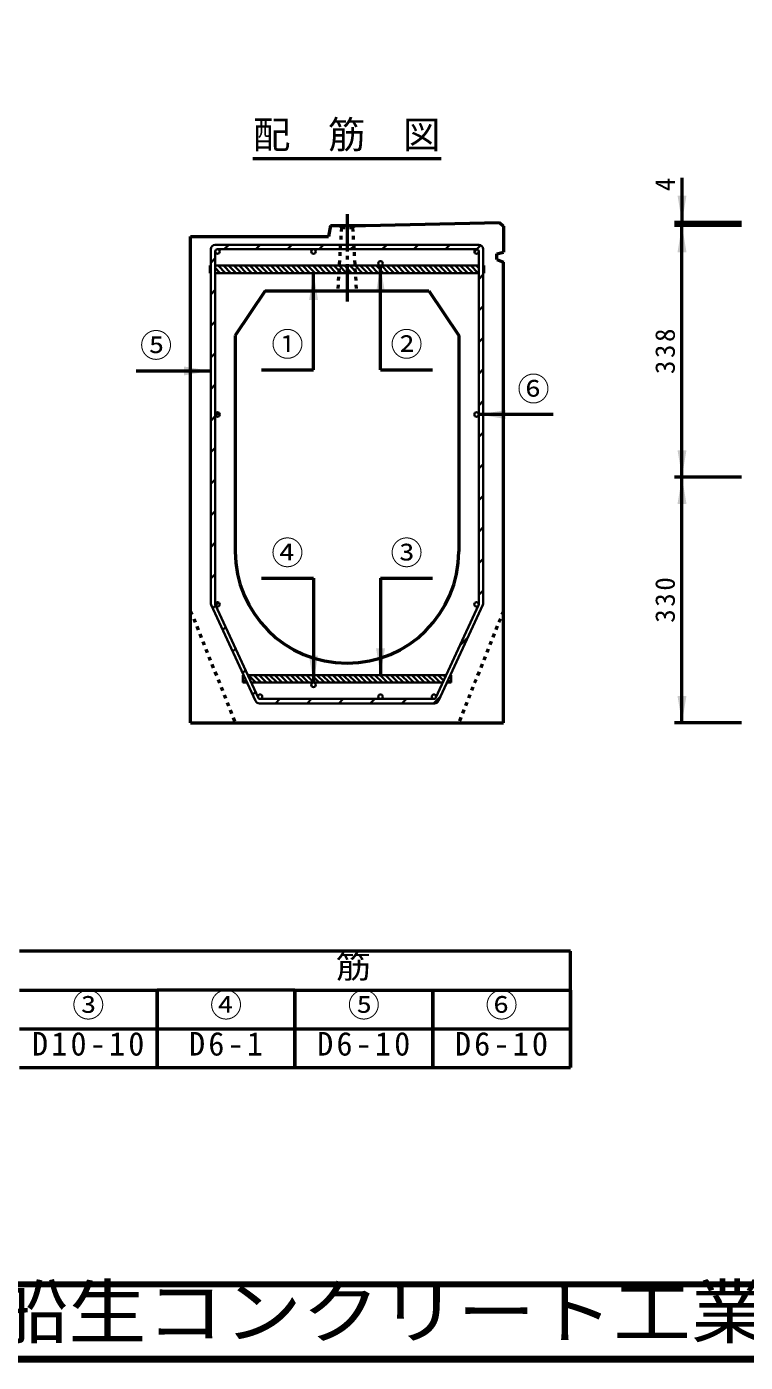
# Model space of a CAD drawing. Units: millimetres, scale not verified. Extents: x 100 to 4105, y 100 to 2870.
# Drawn here: x 945 to 1910, y 100 to 1894 of the extents above; entities that cross this region are included whole.
import ezdxf
from ezdxf.enums import TextEntityAlignment as Align

# ---------------------------------------------------------------- set-up
doc = ezdxf.new("R2010")
doc.units = ezdxf.units.MM
doc.header["$LTSCALE"] = 5
doc.linetypes.add('USER1', pattern=[2.2, 1, -1.2])
doc.linetypes.add('USER2', pattern=[13.4, 10, -1.2, 1, -1.2])
doc.layers.add('V-nasSTD', color=7, linetype='Continuous', lineweight=35)
doc.styles.add('ＭＳ ゴシック', font='')
doc.styles.get('ＭＳ ゴシック').set_extended_font_data('MS Gothic')

msp = doc.modelspace()

# ---------------------------------------------------------------- hatches: boundary and pattern name
at = {"layer": 'V-nasSTD'}
for points in [[(1818.761, 1666.892), (1824.761, 1630.892), (1830.761, 1666.892)], [(1830.761, 1590.892), (1824.761, 1626.892), (1818.761, 1590.892)], [(1335.972, 1526.892), (1329.972, 1562.892), (1323.972, 1526.892)], [(1425.907, 1536.892), (1419.907, 1572.892), (1413.907, 1536.892)], [(1155.907, 1425.435), (1191.907, 1431.435), (1155.907, 1437.435)], [(1587.907, 1366.892), (1551.907, 1372.892), (1587.907, 1378.892)], [(1818.761, 1324.892), (1824.761, 1288.892), (1830.761, 1324.892)], [(1830.761, 1252.892), (1824.761, 1288.892), (1818.761, 1252.892)], [(1413.907, 1058.892), (1419.907, 1022.892), (1425.907, 1058.892)], [(1323.907, 1048.892), (1329.907, 1012.892), (1335.907, 1048.892)], [(1818.761, 994.892), (1824.761, 958.892), (1830.761, 994.892)]]:
    msp.add_hatch(color=256, dxfattribs=at).paths.add_polyline_path(points)

# ---------------------------------------------------------------- linework, layer by layer
at = {"layer": 'V-nasSTD', "lineweight": 50}
for p, q in [((1248.503, 1716.892), (1501.31, 1716.892)), ((1824.761, 1690.892), (1824.761, 1630.892)), ((1352.907, 1626.892), (1349.907, 1611.892)), ((1352.907, 1626.892), (1399.907, 1626.892)), ((1399.907, 1626.892), (1579.907, 1630.892)), ((1579.907, 1630.892), (1584.907, 1625.892)), ((1584.907, 1625.892), (1584.907, 1590.907)), ((1904.761, 1630.892), (1814.761, 1630.892)), ((1904.761, 1626.892), (1814.761, 1626.892)), ((1824.761, 1626.892), (1824.761, 1630.892)), ((1824.761, 1288.892), (1824.761, 1626.892)), ((1164.907, 958.892), (1164.907, 1611.892)), ((1164.907, 1611.892), (1349.907, 1611.892)), ((1575.907, 1588.892), (1584.907, 1590.907)), ((1575.907, 1580.892), (1575.907, 1588.892)), ((1575.907, 1580.892), (1584.907, 1577.534)), ((1329.972, 1432.892), (1329.972, 1562.892)), ((1419.907, 1432.892), (1419.907, 1572.892)), ((1584.907, 958.892), (1584.907, 1577.534)), ((1264.907, 1538.892), (1224.907, 1478.892)), ((1264.907, 1538.892), (1484.907, 1538.892)), ((1484.907, 1538.892), (1524.907, 1478.892)), ((1224.907, 1478.892), (1224.907, 1188.892)), ((1524.907, 1478.892), (1524.907, 1188.892)), ((1091.907, 1431.435), (1191.907, 1431.435)), ((1259.972, 1432.892), (1329.972, 1432.892)), ((1419.907, 1432.892), (1489.907, 1432.892)), ((1651.907, 1372.892), (1551.907, 1372.892)), ((1904.761, 1288.892), (1814.761, 1288.892)), ((1824.761, 958.892), (1824.761, 1288.892)), ((1259.907, 1152.892), (1329.907, 1152.892)), ((1329.907, 1152.892), (1329.907, 1012.892)), ((1419.907, 1152.892), (1419.907, 1022.892)), ((1419.907, 1152.892), (1489.907, 1152.892)), ((1164.907, 958.892), (1584.907, 958.892)), ((1904.761, 958.892), (1814.761, 958.892)), ((1120, 652), (935, 652)), ((1305, 652), (1120, 652)), ((1490, 652), (1305, 652)), ((1675, 652), (1490, 652)), ((1675, 600), (1675, 652)), ((935, 600), (1120, 600)), ((1120, 548), (1120, 600)), ((1120, 600), (1120, 548)), ((1305, 600), (1120, 600)), ((1305, 548), (1305, 600)), ((1305, 600), (1490, 600)), ((1305, 548), (1305, 600)), ((1305, 600), (1305, 548)), ((1490, 548), (1490, 600)), ((1490, 548), (1490, 600)), ((1490, 600), (1675, 600)), ((1490, 548), (1490, 600)), ((1490, 600), (1490, 548)), ((1675, 548), (1675, 600)), ((1675, 548), (1675, 600)), ((1675, 600), (1675, 548)), ((935, 548), (1120, 548)), ((1120, 496), (1120, 548)), ((1120, 548), (1120, 496)), ((1120, 548), (1305, 548)), ((1305, 496), (1305, 548)), ((1305, 548), (1490, 548)), ((1305, 496), (1305, 548)), ((1305, 548), (1305, 496)), ((1490, 496), (1490, 548)), ((1490, 496), (1490, 548)), ((1490, 548), (1675, 548)), ((1490, 496), (1490, 548)), ((1490, 548), (1490, 496)), ((1675, 496), (1675, 548)), ((1675, 496), (1675, 548)), ((1675, 548), (1675, 496)), ((935, 496), (1120, 496)), ((1120, 496), (1305, 496)), ((1305, 496), (1490, 496)), ((1490, 496), (1675, 496))]:
    msp.add_line(p, q, dxfattribs=at)
at = {"layer": 'V-nasSTD', "linetype": 'USER2', "lineweight": 50}
msp.add_line((1374.907, 1641.892), (1374.907, 1523.892), dxfattribs=at)
at = {"layer": 'V-nasSTD', "linetype": 'USER1', "lineweight": 50}
for p, q in [((1367.407, 1623.892), (1362.407, 1538.892)), ((1367.407, 1623.892), (1364.407, 1626.892)), ((1367.407, 1623.892), (1382.407, 1623.892)), ((1382.407, 1623.892), (1385.407, 1626.892)), ((1382.407, 1623.892), (1387.407, 1538.892)), ((1164.907, 1108.892), (1224.907, 958.892)), ((1584.907, 1108.892), (1524.907, 958.892))]:
    msp.add_line(p, q, dxfattribs=at)
at = {"layer": 'V-nasSTD'}
for p, q in [((1551.907, 1600.892), (1197.907, 1600.892)), ((1216.078, 1600.892), (1210.078, 1594.892)), ((1216.078, 1600.892), (1210.078, 1594.892)), ((1216.078, 1600.892), (1210.078, 1594.892)), ((1258.504, 1600.892), (1252.504, 1594.892)), ((1258.504, 1600.892), (1252.504, 1594.892)), ((1258.504, 1600.892), (1252.504, 1594.892)), ((1300.93, 1600.892), (1294.93, 1594.892)), ((1300.93, 1600.892), (1294.93, 1594.892)), ((1300.93, 1600.892), (1294.93, 1594.892)), ((1343.357, 1600.892), (1337.357, 1594.892)), ((1343.357, 1600.892), (1337.357, 1594.892)), ((1343.357, 1600.892), (1337.357, 1594.892)), ((1383.872, 1598.981), (1379.783, 1594.892)), ((1385.783, 1600.892), (1383.872, 1598.981)), ((1422.21, 1594.892), (1428.21, 1600.892)), ((1470.636, 1600.892), (1464.636, 1594.892)), ((1470.636, 1600.892), (1464.636, 1594.892)), ((1470.636, 1600.892), (1464.636, 1594.892)), ((1513.062, 1600.892), (1507.062, 1594.892)), ((1513.062, 1600.892), (1507.062, 1594.892)), ((1513.062, 1600.892), (1507.062, 1594.892)), ((1554.764, 1600.168), (1549.441, 1594.844)), ((1554.764, 1600.168), (1549.441, 1594.844)), ((1554.764, 1600.168), (1549.441, 1594.844)), ((1191.907, 1594.892), (1191.907, 1119.744)), ((1197.907, 1582.721), (1191.907, 1576.721)), ((1197.907, 1582.721), (1191.907, 1576.721)), ((1197.907, 1582.721), (1191.907, 1576.721)), ((1197.907, 1591.892), (1197.907, 1118.016)), ((1548.907, 1594.892), (1200.907, 1594.892)), ((1549.441, 1594.844), (1545.954, 1591.358)), ((1551.907, 1118.016), (1551.907, 1591.892)), ((1557.907, 1119.744), (1557.907, 1594.892)), ((1190.907, 1572.892), (1191.907, 1572.892)), ((1190.907, 1572.892), (1190.907, 1562.892)), ((1190.907, 1569.649), (1191.907, 1568.649)), ((1191.907, 1562.892), (1190.907, 1562.892)), ((1551.907, 1572.892), (1197.907, 1572.892)), ((1197.907, 1569.72), (1204.734, 1562.892)), ((1551.907, 1562.892), (1197.907, 1562.892)), ((1201.805, 1572.892), (1211.805, 1562.892)), ((1208.876, 1572.892), (1218.876, 1562.892)), ((1215.948, 1572.892), (1225.948, 1562.892)), ((1223.019, 1572.892), (1233.019, 1562.892)), ((1230.09, 1572.892), (1240.09, 1562.892)), ((1237.161, 1572.892), (1247.161, 1562.892)), ((1244.232, 1572.892), (1254.232, 1562.892)), ((1251.303, 1572.892), (1261.303, 1562.892)), ((1258.374, 1572.892), (1268.374, 1562.892)), ((1265.445, 1572.892), (1275.445, 1562.892)), ((1272.516, 1572.892), (1282.516, 1562.892)), ((1279.587, 1572.892), (1289.587, 1562.892)), ((1286.658, 1572.892), (1296.658, 1562.892)), ((1293.729, 1572.892), (1303.729, 1562.892)), ((1300.8, 1572.892), (1310.8, 1562.892)), ((1307.871, 1572.892), (1317.871, 1562.892)), ((1314.942, 1572.892), (1324.942, 1562.892)), ((1322.014, 1572.892), (1332.014, 1562.892)), ((1329.085, 1572.892), (1339.085, 1562.892)), ((1336.156, 1572.892), (1346.156, 1562.892)), ((1343.227, 1572.892), (1353.227, 1562.892)), ((1350.298, 1572.892), (1360.298, 1562.892)), ((1357.369, 1572.892), (1367.369, 1562.892)), ((1364.44, 1572.892), (1374.44, 1562.892)), ((1371.511, 1572.892), (1381.511, 1562.892)), ((1378.582, 1572.892), (1388.582, 1562.892)), ((1385.653, 1572.892), (1395.653, 1562.892)), ((1392.724, 1572.892), (1402.724, 1562.892)), ((1399.795, 1572.892), (1409.795, 1562.892)), ((1406.866, 1572.892), (1416.866, 1562.892)), ((1413.937, 1572.892), (1423.937, 1562.892)), ((1421.009, 1572.892), (1431.009, 1562.892)), ((1428.08, 1572.892), (1438.08, 1562.892)), ((1435.151, 1572.892), (1445.151, 1562.892)), ((1442.222, 1572.892), (1452.222, 1562.892)), ((1449.293, 1572.892), (1459.293, 1562.892)), ((1456.364, 1572.892), (1466.364, 1562.892)), ((1463.435, 1572.892), (1473.435, 1562.892)), ((1470.506, 1572.892), (1480.506, 1562.892)), ((1477.577, 1572.892), (1487.577, 1562.892)), ((1484.648, 1572.892), (1494.648, 1562.892)), ((1491.719, 1572.892), (1501.719, 1562.892)), ((1498.79, 1572.892), (1508.79, 1562.892)), ((1505.861, 1572.892), (1515.861, 1562.892)), ((1512.932, 1572.892), (1522.932, 1562.892)), ((1520.003, 1572.892), (1530.003, 1562.892)), ((1527.075, 1572.892), (1537.075, 1562.892)), ((1534.146, 1572.892), (1544.146, 1562.892)), ((1541.217, 1572.892), (1551.217, 1562.892)), ((1548.288, 1572.892), (1551.907, 1569.273)), ((1557.907, 1560.883), (1551.907, 1554.883)), ((1557.907, 1560.883), (1551.907, 1554.883)), ((1557.907, 1560.883), (1551.907, 1554.883)), ((1557.907, 1572.892), (1558.907, 1572.892)), ((1557.907, 1570.344), (1558.907, 1569.344)), ((1557.907, 1563.273), (1558.288, 1562.892)), ((1558.907, 1562.892), (1557.907, 1562.892)), ((1558.907, 1572.892), (1558.907, 1562.892)), ((1197.907, 1540.294), (1191.907, 1534.294)), ((1197.907, 1540.294), (1191.907, 1534.294)), ((1197.907, 1540.294), (1191.907, 1534.294)), ((1557.907, 1518.457), (1551.907, 1512.457)), ((1557.907, 1518.457), (1551.907, 1512.457)), ((1557.907, 1518.457), (1551.907, 1512.457)), ((1197.907, 1497.868), (1191.907, 1491.868)), ((1197.907, 1497.868), (1191.907, 1491.868)), ((1197.907, 1497.868), (1191.907, 1491.868)), ((1557.907, 1476.03), (1551.907, 1470.03)), ((1557.907, 1476.03), (1551.907, 1470.03)), ((1557.907, 1476.03), (1551.907, 1470.03)), ((1197.907, 1455.442), (1191.907, 1449.442)), ((1197.907, 1455.442), (1191.907, 1449.442)), ((1197.907, 1455.442), (1191.907, 1449.442)), ((1557.907, 1433.604), (1551.907, 1427.604)), ((1557.907, 1433.604), (1551.907, 1427.604)), ((1557.907, 1433.604), (1551.907, 1427.604)), ((1197.907, 1413.015), (1191.907, 1407.015)), ((1197.907, 1413.015), (1191.907, 1407.015)), ((1197.907, 1413.015), (1191.907, 1407.015)), ((1557.907, 1391.177), (1551.907, 1385.177)), ((1557.907, 1391.177), (1551.907, 1385.177)), ((1557.907, 1391.177), (1551.907, 1385.177)), ((1197.907, 1370.589), (1191.907, 1364.589)), ((1197.907, 1370.589), (1191.907, 1364.589)), ((1197.907, 1370.589), (1191.907, 1364.589)), ((1202.651, 1375.333), (1198.466, 1371.148)), ((1557.907, 1348.751), (1551.907, 1342.751)), ((1557.907, 1348.751), (1551.907, 1342.751)), ((1557.907, 1348.751), (1551.907, 1342.751)), ((1197.907, 1328.162), (1191.907, 1322.162)), ((1197.907, 1328.162), (1191.907, 1322.162)), ((1197.907, 1328.162), (1191.907, 1322.162)), ((1551.907, 1300.325), (1557.907, 1306.325)), ((1551.907, 1300.325), (1557.907, 1306.325)), ((1551.907, 1300.325), (1557.907, 1306.325)), ((1197.907, 1285.736), (1191.907, 1279.736)), ((1197.907, 1285.736), (1191.907, 1279.736)), ((1197.907, 1285.736), (1191.907, 1279.736)), ((1551.907, 1257.898), (1557.907, 1263.898)), ((1551.907, 1257.898), (1557.907, 1263.898)), ((1551.907, 1257.898), (1557.907, 1263.898)), ((1197.907, 1243.31), (1191.907, 1237.31)), ((1197.907, 1243.31), (1191.907, 1237.31)), ((1197.907, 1243.31), (1191.907, 1237.31)), ((1551.907, 1215.472), (1557.907, 1221.472)), ((1551.907, 1215.472), (1557.907, 1221.472)), ((1551.907, 1215.472), (1557.907, 1221.472)), ((1197.907, 1200.883), (1191.907, 1194.883)), ((1197.907, 1200.883), (1191.907, 1194.883)), ((1197.907, 1200.883), (1191.907, 1194.883)), ((1551.907, 1173.045), (1557.907, 1179.045)), ((1551.907, 1173.045), (1557.907, 1179.045)), ((1551.907, 1173.045), (1557.907, 1179.045)), ((1197.907, 1158.457), (1191.907, 1152.457)), ((1197.907, 1158.457), (1191.907, 1152.457)), ((1197.907, 1158.457), (1191.907, 1152.457)), ((1551.907, 1130.619), (1557.907, 1136.619)), ((1551.907, 1130.619), (1557.907, 1136.619)), ((1551.907, 1130.619), (1557.907, 1136.619)), ((1251.929, 988.378), (1192.459, 1117.23)), ((1198.326, 1116.449), (1194.558, 1112.682)), ((1198.326, 1116.449), (1194.558, 1112.682)), ((1198.326, 1116.449), (1194.558, 1112.682)), ((1255.471, 992.635), (1198.183, 1116.759)), ((1202.4, 1120.524), (1198.328, 1116.452)), ((1494.342, 992.635), (1551.63, 1116.759)), ((1497.884, 988.378), (1557.354, 1117.23)), ((1211.723, 1087.421), (1207.956, 1083.653)), ((1211.723, 1087.421), (1207.956, 1083.653)), ((1211.723, 1087.421), (1207.956, 1083.653)), ((1225.121, 1058.392), (1221.354, 1054.625)), ((1225.121, 1058.392), (1221.354, 1054.625)), ((1225.121, 1058.392), (1221.354, 1054.625)), ((1526.908, 1063.194), (1537.135, 1073.421)), ((1526.908, 1063.194), (1537.135, 1073.421)), ((1526.908, 1063.194), (1537.135, 1073.421)), ((1238.519, 1029.364), (1234.751, 1025.596)), ((1238.519, 1029.364), (1234.751, 1025.596)), ((1238.519, 1029.364), (1234.751, 1025.596)), ((1234.999, 1022.892), (1234.999, 1012.892)), ((1234.999, 1022.892), (1235.999, 1022.892)), ((1235.617, 1022.892), (1236.327, 1022.182)), ((1508.307, 1022.892), (1241.506, 1022.892)), ((1242.689, 1022.892), (1252.689, 1012.892)), ((1249.76, 1022.892), (1259.76, 1012.892)), ((1256.831, 1022.892), (1266.831, 1012.892)), ((1263.902, 1022.892), (1273.902, 1012.892)), ((1270.973, 1022.892), (1280.973, 1012.892)), ((1278.044, 1022.892), (1288.044, 1012.892)), ((1285.115, 1022.892), (1295.115, 1012.892)), ((1292.186, 1022.892), (1302.186, 1012.892)), ((1299.257, 1022.892), (1309.257, 1012.892)), ((1306.328, 1022.892), (1316.328, 1012.892)), ((1313.399, 1022.892), (1323.399, 1012.892)), ((1320.47, 1022.892), (1330.47, 1012.892)), ((1327.541, 1022.892), (1337.541, 1012.892)), ((1334.612, 1022.892), (1344.612, 1012.892)), ((1341.683, 1022.892), (1351.683, 1012.892)), ((1348.755, 1022.892), (1358.755, 1012.892)), ((1355.826, 1022.892), (1365.826, 1012.892)), ((1362.897, 1022.892), (1372.897, 1012.892)), ((1369.968, 1022.892), (1379.968, 1012.892)), ((1377.039, 1022.892), (1387.039, 1012.892)), ((1384.11, 1022.892), (1394.11, 1012.892)), ((1391.181, 1022.892), (1401.181, 1012.892)), ((1398.252, 1022.892), (1408.252, 1012.892)), ((1405.323, 1022.892), (1415.323, 1012.892)), ((1412.394, 1022.892), (1422.394, 1012.892)), ((1419.465, 1022.892), (1429.465, 1012.892)), ((1426.536, 1022.892), (1436.536, 1012.892)), ((1433.607, 1022.892), (1443.607, 1012.892)), ((1440.678, 1022.892), (1450.678, 1012.892)), ((1447.749, 1022.892), (1457.749, 1012.892)), ((1454.821, 1022.892), (1464.821, 1012.892)), ((1461.892, 1022.892), (1471.892, 1012.892)), ((1468.963, 1022.892), (1478.963, 1012.892)), ((1476.034, 1022.892), (1486.034, 1012.892)), ((1483.105, 1022.892), (1493.105, 1012.892)), ((1490.176, 1022.892), (1500.176, 1012.892)), ((1497.247, 1022.892), (1504.814, 1015.324)), ((1504.318, 1022.892), (1507.047, 1020.163)), ((1513.814, 1022.892), (1514.814, 1022.892)), ((1514.814, 1022.892), (1514.814, 1012.892)), ((1234.999, 1016.439), (1238.546, 1012.892)), ((1234.999, 1012.892), (1240.615, 1012.892)), ((1503.692, 1012.892), (1246.121, 1012.892)), ((1509.198, 1012.892), (1514.814, 1012.892)), ((1510.815, 1016.395), (1514.318, 1012.892)), ((1513.048, 1021.233), (1514.814, 1019.467)), ((1248.149, 996.567), (1251.917, 1000.335)), ((1248.149, 996.567), (1251.917, 1000.335)), ((1248.149, 996.567), (1251.917, 1000.335)), ((1255.471, 992.635), (1255.471, 992.635)), ((1258.195, 990.892), (1491.619, 990.892)), ((1258.195, 990.892), (1258.195, 990.892)), ((1278.9, 984.892), (1284.9, 990.892)), ((1278.9, 984.892), (1284.9, 990.892)), ((1278.9, 984.892), (1284.9, 990.892)), ((1321.327, 984.892), (1327.327, 990.892)), ((1321.327, 984.892), (1327.327, 990.892)), ((1321.327, 984.892), (1327.327, 990.892)), ((1363.753, 984.892), (1369.753, 990.892)), ((1363.753, 984.892), (1369.753, 990.892)), ((1363.753, 984.892), (1369.753, 990.892)), ((1406.179, 984.892), (1412.18, 990.892)), ((1406.179, 984.892), (1412.18, 990.892)), ((1406.179, 984.892), (1412.18, 990.892)), ((1448.606, 984.892), (1454.606, 990.892)), ((1448.606, 984.892), (1454.606, 990.892)), ((1448.606, 984.892), (1454.606, 990.892)), ((1491.032, 984.892), (1500.769, 994.629)), ((1491.032, 984.892), (1500.769, 994.629)), ((1491.032, 984.892), (1500.769, 994.629)), ((1257.377, 984.892), (1492.436, 984.892))]:
    msp.add_line(p, q, dxfattribs=at)
at = {"layer": 'V-nasSTD', "lineweight": 100}
for p, q in [((105, 205), (4100, 205)), ((105, 105), (4100, 105))]:
    msp.add_line(p, q, dxfattribs=at)
at = {"layer": 'V-nasSTD', "lineweight": 13}
msp.add_lwpolyline([(100, 100), (100, 2870), (4105, 2870), (4105, 100)], close=True, dxfattribs=at)
at = {"layer": 'V-nasSTD'}
for centre in [(1200.907, 1591.892), (1329.907, 1591.892), (1419.907, 1575.892), (1548.907, 1591.892), (1200.907, 1372.892), (1548.907, 1372.892), (1200.96, 1117.892), (1548.849, 1117.892), (1329.907, 1009.892), (1258.195, 993.892), (1419.907, 993.892), (1491.618, 993.892)]:
    msp.add_circle(centre, 3, dxfattribs=at)
for centre, radius, start, end in [((1197.907, 1594.892), 6, 90, 180), ((1551.907, 1594.892), 6, 0, 90), ((1200.907, 1591.892), 3, 90, 180), ((1548.907, 1591.892), 3, 0, 90), ((1548.907, 1591.892), 3, 0, 90), ((1548.907, 1591.892), 3, 0, 90), ((1197.907, 1119.744), 6, 180, 204.77514), ((1200.907, 1118.016), 3, 180, 204.77514), ((1548.907, 1118.016), 3, 335.22486, 0), ((1551.907, 1119.744), 6, 335.22486, 0), ((1257.377, 990.892), 6, 204.77514, 270), ((1258.195, 993.892), 3, 204.77514, 270), ((1258.195, 993.892), 3, 204.77514, 246.91867), ((1258.195, 993.892), 3, 204.76951, 246.91107), ((1258.195, 993.892), 3, 246.91107, 269.99301), ((1258.195, 993.892), 3, 246.91867, 270), ((1491.619, 993.892), 3, 270, 335.22486), ((1492.436, 990.892), 6, 270, 335.22486)]:
    msp.add_arc(centre, radius, start, end, dxfattribs=at)
at = {"layer": 'V-nasSTD', "lineweight": 50}
for start, end in [(180, 270), (270, 0)]:
    msp.add_arc((1374.907, 1188.892), 150, start, end, dxfattribs=at)

# ---------------------------------------------------------------- texts
at = {"layer": 'V-nasSTD', "style": 'ＭＳ ゴシック'}
for s, height, p in [('配\u3000筋\u3000図', 36.95, (1248.503, 1767.292)), ('⑤', 31.67, (1096.907, 1481.635)), ('①', 31.67, (1273.372, 1483.092)), ('②', 31.67, (1433.307, 1483.092)), ('⑥', 31.67, (1603.707, 1423.092)), ('④', 31.67, (1273.307, 1203.092)), ('③', 31.67, (1433.307, 1203.092)), ('③', 31.67, (1005.9, 595.6)), ('④', 31.67, (1190.9, 595.6)), ('⑤', 31.67, (1375.9, 595.6)), ('⑥', 31.67, (1560.9, 595.6))]:
    msp.add_text(s, height=height, dxfattribs=at).set_placement(p, align=Align.TOP_LEFT)
msp.add_text('4', height=26.39, rotation=90, dxfattribs=at).set_placement((1788.761, 1672.892), align=Align.TOP_LEFT)
at = {"layer": 'V-nasSTD', "style": 'ＭＳ ゴシック', "width": 1.1}
for s, height, p in [('配\u3000\u3000\u3000\u3000\u3000\u3000\u3000\u3000\u3000\u3000筋', 31.67, (837.04, 647.6)), ('株式会社船生コンクリート工業', 69.65, (478.279, 202.55))]:
    msp.add_text(s, height=height, dxfattribs=at).set_placement(p, align=Align.TOP_LEFT)
at = {"layer": 'V-nasSTD', "char_height": 26.39, "attachment_point": 1, "rotation": 90, "style": 'ＭＳ ゴシック'}
for s, insert in [('\\T1.2;338', (1788.761, 1427.292)), ('\\T1.2;330', (1788.761, 1093.292))]:
    msp.add_mtext(s, dxfattribs=dict(at, insert=insert))
at = {"layer": 'V-nasSTD', "char_height": 31.67, "attachment_point": 1, "style": 'ＭＳ ゴシック'}
for s, insert in [('\\T1.2;D10-10', (951.9, 543.6)), ('\\T1.2;D6-1', (1162.82, 543.6)), ('\\T1.2;D6-10', (1334.86, 543.6)), ('\\T1.2;D6-10', (1519.86, 543.6))]:
    msp.add_mtext(s, dxfattribs=dict(at, insert=insert))

doc.saveas('drawing.dxf')
